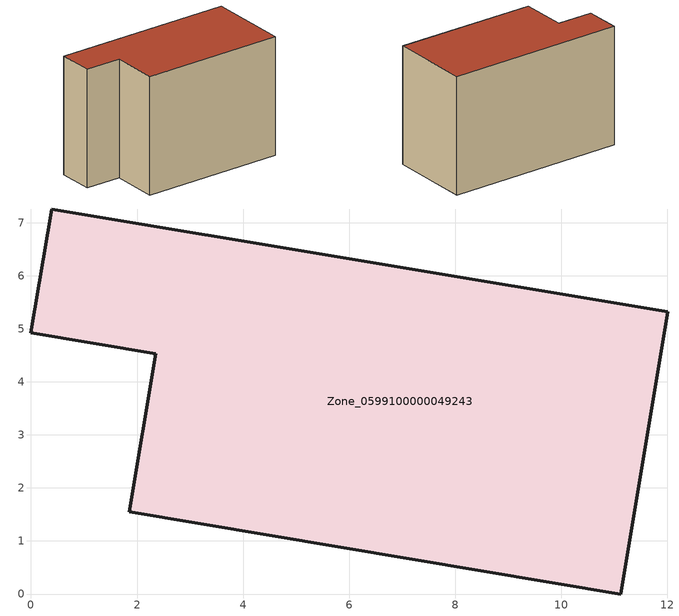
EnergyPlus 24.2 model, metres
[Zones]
Zone_0599100000049243
 floor ground (C_G): 12,5.32 11.12,0 1.85,1.55 2.35,4.53 0,4.93 0.39,7.26 z0
 wall outside (C_F): 11.12,0 12,5.32 0.39,7.26 0,4.93 2.35,4.53 1.85,1.55 11.12,0 z0:7.84
 roof outside (C_R): 1.85,1.55 11.12,0 12,5.32 0.39,7.26 0,4.93 2.35,4.53 z7.84
[BUILDING]
Pand.0599100000049243: North Axis=0; Terrain=City; Loads Convergence Tolerance Value=0.04; Temperature Convergence Tolerance Value=0.4; Solar Distribution=FullExterior; Maximum Number of Warmup Days=25; Minimum Number of Warmup Days=1
[Site:Location]
Rotterdam.The.Hague.AP_ZH_NLD Design_Conditions: Latitude=51.96; Longitude=4.45; Time Zone=1; Elevation=-4.5
[SITE:GROUNDTEMPERATURE:BUILDINGSURFACE]
18, 18, 18, 18, 18, 18, 18, 18, 18, 18, 18, 18
[MATERIAL] Thermal Absorptance=0.9; Solar Absorptance=0.7; Visible Absorptance=0.7
Name | Roughness | Thickness | Conductivity | Density | Specific Heat
G.TI.1975-1991 | MediumSmooth | 0.15 | 0.288461 | 540 | 1210
F.TI.1975-1991 | Rough | 0.3 | 0.230769 | 1920 | 840
R.TI.1975-1991 | MediumRough | 0.2 | 0.153846 | 1500 | 1000
[CONSTRUCTION]
C_G: G.TI.1975-1991
C_F: F.TI.1975-1991
C_R: R.TI.1975-1991
[ZONE]
Zone_0599100000049243: Type=1; Multiplier=1; Ceiling Height=Autocalculate; Volume=Autocalculate; Floor Area=autocalculate; Part of Total Floor Area=Yes
[ZONEINFILTRATION:DESIGNFLOWRATE]
Infil_Zone_0599100000049243: Zone or ZoneList or Space or SpaceList=Zone_0599100000049243; Schedule=AlwaysOn; Design Flow Rate Calculation Method=Flow/Area; Flow Rate per Floor Area=0.003; Constant Term Coefficient=1; Temperature Term Coefficient=0; Velocity Term Coefficient=0; Velocity Squared Term Coefficient=0
[HVACTEMPLATE:ZONE:IDEALLOADSAIRSYSTEM]
Zone_0599100000049243: Maximum Heating Supply Air Temperature=50; Minimum Cooling Supply Air Temperature=13; Maximum Heating Supply Air Humidity Ratio=0.0156; Minimum Cooling Supply Air Humidity Ratio=0.0077; Heating Limit=NoLimit; Cooling Limit=NoLimit; Dehumidification Control Type=ConstantSensibleHeatRatio; Cooling Sensible Heat Ratio=0.7; Dehumidification Setpoint=60; Humidification Control Type=None; Humidification Setpoint=30; Outdoor Air Method=None; Outdoor Air Flow Rate per Person=0.00944; Outdoor Air Flow Rate per Zone Floor Area=0; Outdoor Air Flow Rate per Zone=0; Demand Controlled Ventilation Type=None; Outdoor Air Economizer Type=NoEconomizer; Heat Recovery Type=None; Sensible Heat Recovery Effectiveness=0.7; Latent Heat Recovery Effectiveness=0.65
[ZONECONTROL:THERMOSTAT]
ThermostatControl_Zone_0599100000049243: Zone or ZoneList=Zone_0599100000049243; Control Type Schedule=DualSetpointControlType; Control 1=Thermostat_Zone_0599100000049243; Temperature Difference Between Cutout And Setpoint=0
[THERMOSTATSETPOINT:DUALSETPOINT]
Thermostat_Zone_0599100000049243: Heating Setpoint Temperature Schedule=HeatingSetpoint_Zone_0599100000049243; Cooling Setpoint Temperature Schedule=CoolingSetpoint_Zone_0599100000049243
[SCHEDULE:COMPACT]
HeatingSetpoint_Zone_0599100000049243: Through: 12/31, For: AllDays, Until: 24:00, 21
CoolingSetpoint_Zone_0599100000049243: Through: 12/31, For: AllDays, Until: 24:00, 24
DualSetpointControlType: Through: 12/31, For: AllDays, Until: 24:00, 4
AlwaysOn: Through: 12/31, For: AllDays, Until: 24:00, 1
